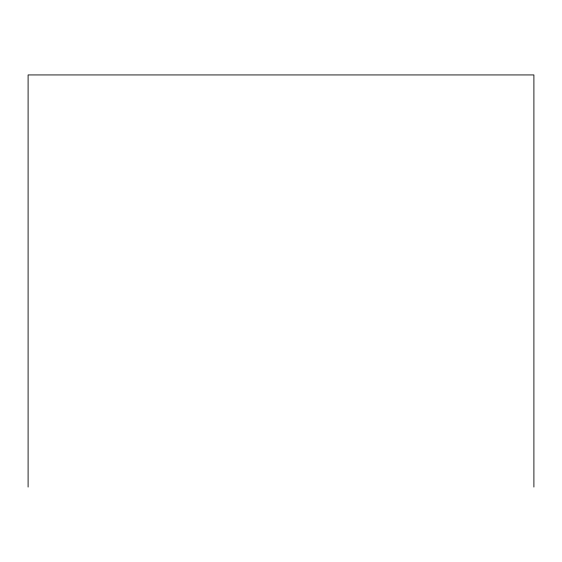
<?xml version="1.0" encoding="UTF-8"?>
<svg xmlns="http://www.w3.org/2000/svg" width="562" height="562" viewBox="0 0 562 562"><rect width="100%" height="100%" fill="white"/><g stroke="black" fill="none" stroke-linecap="round" stroke-linejoin="round"><path stroke-width="0.84" d="M533.9 487.064L533.9 74.936L28.1 74.936L28.1 487.064"/></g></svg>
